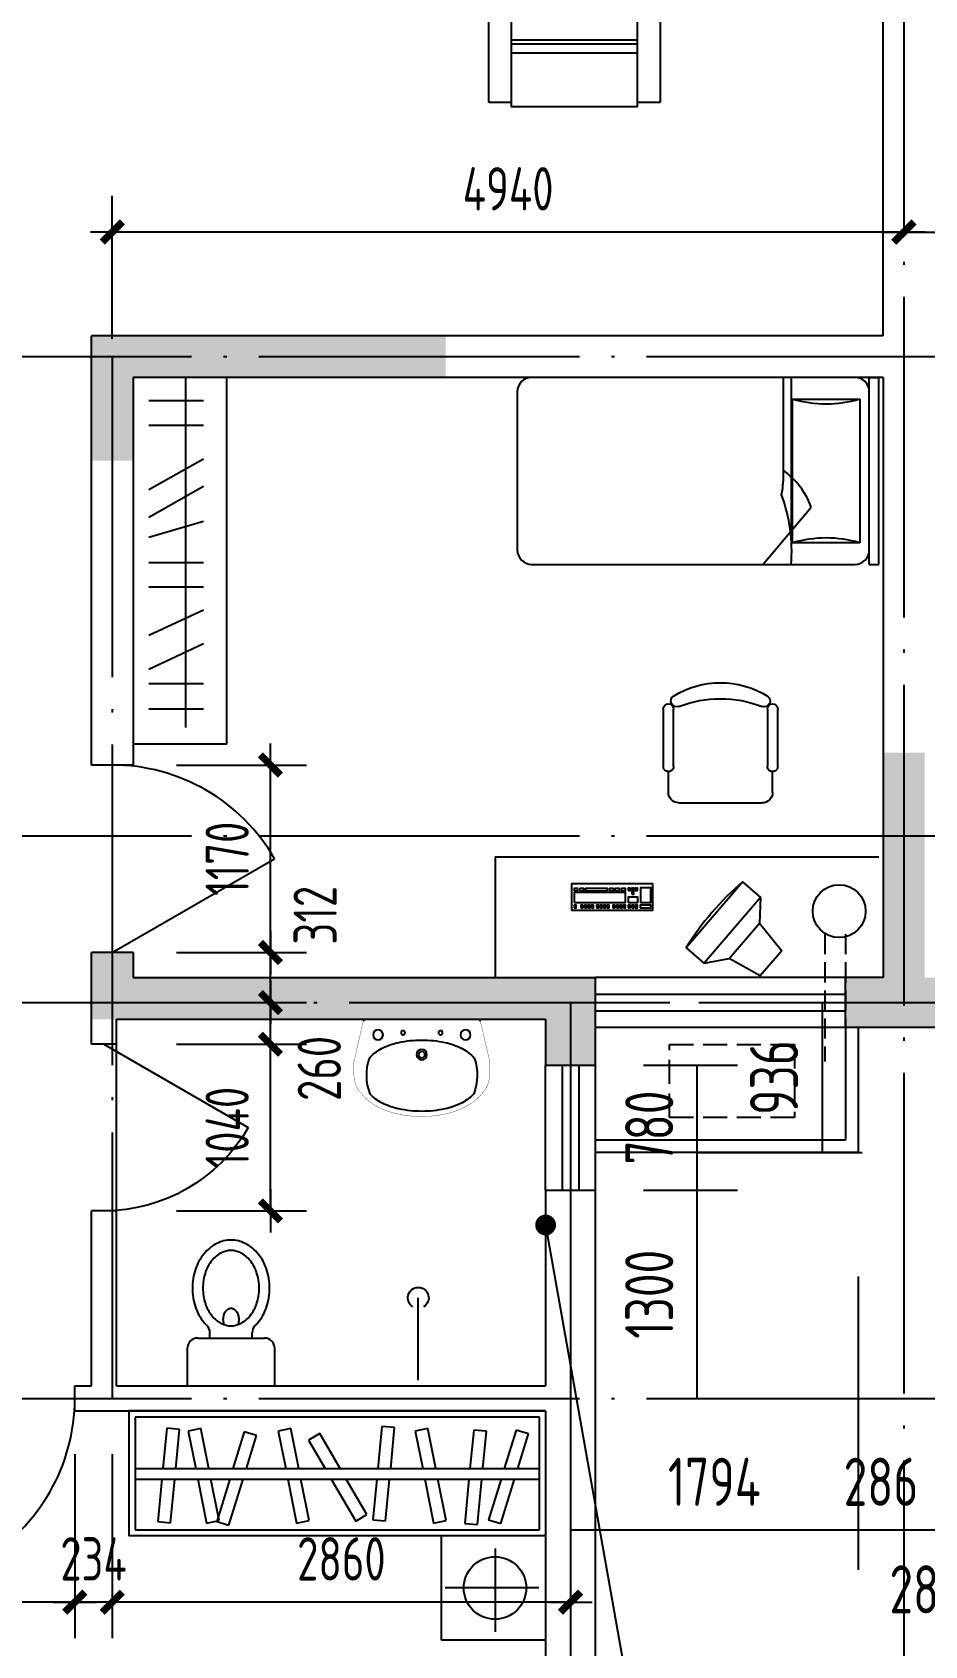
# Model space of a CAD drawing. Extents: x -726032 to 135930, y -151624 to 587044.
# Drawn here: x -463956 to -458387, y 412341 to 422407 of the extents above; entities that cross this region are included whole.
import ezdxf
from ezdxf.enums import TextEntityAlignment as Align

# ---------------------------------------------------------------- set-up
doc = ezdxf.new("R2010")
doc.units = 0
doc.header["$LTSCALE"] = 1000
doc.header["$MEASUREMENT"] = 0
doc.linetypes.add('DASH', pattern=[0.35, 0.25, -0.1])
doc.linetypes.add('DOTE', pattern=[2.42, 2, -0.2, 0.02, -0.2])
doc.layers.get('0').update_dxf_attribs({"linetype": 'CONTINUOUS'})
doc.layers.get('DEFPOINTS').update_dxf_attribs({"color": 1, "linetype": 'CONTINUOUS'})
for name, color, linetype in [('COLUMN', 170, 'CONTINUOUS'), ('DOTE', 8, 'DOTE'), ('GROUND', 45, 'CONTINUOUS'), ('LVTRY', 6, 'CONTINUOUS'), ('PUB_DIM', 245, 'CONTINUOUS'), ('ROOF', 4, 'CONTINUOUS'), ('WALL', 255, 'CONTINUOUS'), ('WINDOW', 155, 'CONTINUOUS'), ('WINDOW_TEXT', 7, 'CONTINUOUS'), ('家具', 252, 'CONTINUOUS'), ('引线', 213, 'CONTINUOUS'), ('空调', 245, 'CONTINUOUS')]:
    doc.layers.add(name, color=color, linetype=linetype)
doc.styles.add('DIM_FONT', font='isocp.shx', dxfattribs={"width": 0.8})
doc.styles.add('SIMPLEX', font='SIMPLEX.SHX')
doc.dimstyles.new('DIMA', dxfattribs={"dimtxt": 300, "dimasz": 1, "dimexe": 250, "dimexo": 300, "dimgap": 150, "dimtad": 1, "dimdec": 0, "dimzin": 0, "dimdsep": 46, "dimtxsty": 'DIM_FONT', "dimcen": 0.09, "dimse1": 1, "dimclrt": 142, "dimadec": 0, "dimazin": 0, "dimtfac": 1, "dimtdec": 0, "dimtix": 1, "dimtmove": 2, "dimatfit": 3, "dimfxl": 1, "dimtolj": 1, "dimtzin": 0, "dimarcsym": 0})
doc.dimstyles.new('DIMB', dxfattribs={"dimtxt": 300, "dimasz": 1, "dimexe": 250, "dimexo": 300, "dimgap": 150, "dimtad": 1, "dimdec": 0, "dimzin": 0, "dimdsep": 46, "dimtxsty": 'DIM_FONT', "dimcen": 0.09, "dimse2": 1, "dimclrt": 142, "dimadec": 0, "dimazin": 0, "dimtfac": 1, "dimtdec": 0, "dimtix": 1, "dimtmove": 2, "dimatfit": 3, "dimfxl": 1, "dimtolj": 1, "dimtzin": 0, "dimarcsym": 0})
doc.dimstyles.new('DIMN', dxfattribs={"dimtxt": 300, "dimasz": 1, "dimexe": 250, "dimexo": 300, "dimgap": 150, "dimtad": 1, "dimdec": 0, "dimzin": 0, "dimdsep": 46, "dimtxsty": 'DIM_FONT', "dimcen": 0.09, "dimclrt": 142, "dimadec": 0, "dimazin": 0, "dimtfac": 1, "dimtdec": 0, "dimtix": 1, "dimtmove": 2, "dimatfit": 3, "dimfxl": 1, "dimtolj": 1, "dimtzin": 0, "dimarcsym": 0})

# ---------------------------------------------------------------- blocks, each defined once
blk = doc.blocks.new('*D2096')
at = {"layer": 'DEFPOINTS', "color": 0, "transparency": 16777216}
for p in [(-458517, 414945), (-458231, 414945), (-458231, 413064)]:
    blk.add_point(p, dxfattribs=at)
at = {"layer": 'PUB_DIM', "color": 0, "lineweight": -2, "transparency": 16777216}
for p, q in [((-458231, 414645), (-458231, 412814)), ((-458518, 413064), (-458519, 413064)), ((-458517, 413064), (-458231, 413064)), ((-458230, 413064), (-458229, 413064))]:
    blk.add_line(p, q, dxfattribs=at)
at = {"layer": 'PUB_DIM', "color": 0, "transparency": 16777216}
for points in [[(-458518, 413064), (-458518, 413063), (-458517, 413064)], [(-458230, 413064), (-458230, 413063), (-458231, 413064)]]:
    blk.add_solid(points, dxfattribs=at)
at = {"layer": 'PUB_DIM', "color": 142, "transparency": 16777216, "insert": (-458374, 412693), "char_height": 300, "attachment_point": 5, "style": 'DIM_FONT'}
blk.add_mtext('\\A1;286', dxfattribs=at)
blk = doc.blocks.new('_DIMX')
blk.add_line((-150, 0), (150, 0))
at = {"const_width": 50}
blk.add_lwpolyline([(-70, -70), (70, 70)], dxfattribs=at)
blk = doc.blocks.new('*D2097')
at = {"layer": 'DEFPOINTS', "color": 0, "transparency": 16777216}
for p in [(-453577, 421161), (-458517, 420224), (-453577, 420224)]:
    blk.add_point(p, dxfattribs=at)
at = {"layer": 'PUB_DIM', "color": 0, "lineweight": -2, "transparency": 16777216}
for p, q in [((-453577, 420494), (-453577, 421386)), ((-458516, 421161), (-453578, 421161))]:
    blk.add_line(p, q, dxfattribs=at)
at = {"layer": 'PUB_DIM', "color": 0, "lineweight": -2, "transparency": 16777216, "xscale": 0.9, "yscale": 0.9, "zscale": 0.9, "rotation": 180}
blk.add_blockref('_DIMX', (-458517, 421161), dxfattribs=at)
at = {"layer": 'PUB_DIM', "color": 0, "lineweight": -2, "transparency": 16777216, "xscale": 0.9, "yscale": 0.9, "zscale": 0.9}
blk.add_blockref('_DIMX', (-453577, 421161), dxfattribs=at)
at = {"layer": 'PUB_DIM', "color": 142, "transparency": 16777216, "insert": (-456047, 421431), "char_height": 270, "attachment_point": 5, "style": 'DIM_FONT'}
blk.add_mtext('\\A1;4940', dxfattribs=at)
blk = doc.blocks.new('*D3669')
at = {"layer": 'DEFPOINTS', "color": 0, "transparency": 16777216}
for p in [(-458803, 414945), (-458517, 414945), (-458517, 413064)]:
    blk.add_point(p, dxfattribs=at)
at = {"layer": 'PUB_DIM', "color": 0, "lineweight": -2, "transparency": 16777216}
for p, q in [((-458803, 414645), (-458803, 412814)), ((-458804, 413064), (-458805, 413064)), ((-458803, 413064), (-458517, 413064)), ((-458516, 413064), (-458515, 413064))]:
    blk.add_line(p, q, dxfattribs=at)
at = {"layer": 'PUB_DIM', "color": 0, "transparency": 16777216}
for points in [[(-458804, 413064), (-458804, 413063), (-458803, 413064)], [(-458516, 413064), (-458516, 413063), (-458517, 413064)]]:
    blk.add_solid(points, dxfattribs=at)
at = {"layer": 'PUB_DIM', "color": 142, "transparency": 16777216, "insert": (-458660, 413364), "char_height": 300, "attachment_point": 5, "style": 'DIM_FONT'}
blk.add_mtext('\\A1;286', dxfattribs=at)
blk = doc.blocks.new('_DBLK')
blk.add_line((-0.5, 0), (0, -0.866))
blk.add_arc((-0.5, 0), 1, 300, 0)
at = {"layer": 'WINDOW_TEXT', "style": 'SIMPLEX', "flags": 9}
blk.add_attdef('A', text='', height=1, dxfattribs=at).set_placement((0, 1.5), align=Align.MIDDLE)
blk = doc.blocks.new('*D875')
at = {"layer": 'DEFPOINTS', "color": 0, "transparency": 16777216}
for p in [(-463327, 416094), (-462470, 416094), (-463327, 415054)]:
    blk.add_point(p, dxfattribs=at)
at = {"layer": 'PUB_DIM', "color": 0, "lineweight": -2, "transparency": 16777216}
for p, q in [((-463057, 416094), (-462245, 416094)), ((-462470, 415055), (-462470, 416093)), ((-463057, 415054), (-462245, 415054))]:
    blk.add_line(p, q, dxfattribs=at)
at = {"layer": 'PUB_DIM', "color": 0, "lineweight": -2, "transparency": 16777216, "xscale": 0.9, "yscale": 0.9, "zscale": 0.9}
for p, rotation in [((-462470, 416094), 90), ((-462470, 415054), 270)]:
    blk.add_blockref('_DIMX', p, dxfattribs=dict(at, rotation=rotation))
at = {"layer": 'PUB_DIM', "color": 142, "transparency": 16777216, "insert": (-462740, 415574), "char_height": 270, "attachment_point": 5, "rotation": 90, "style": 'DIM_FONT'}
blk.add_mtext('\\A1;1040', dxfattribs=at)
blk = doc.blocks.new('*D2098')
at = {"layer": 'DEFPOINTS', "color": 0, "transparency": 16777216}
for p in [(-463327, 417836), (-462470, 417836), (-463327, 416666)]:
    blk.add_point(p, dxfattribs=at)
at = {"layer": 'PUB_DIM', "color": 0, "lineweight": -2, "transparency": 16777216}
for p, q in [((-463057, 417836), (-462245, 417836)), ((-462470, 416667), (-462470, 417835))]:
    blk.add_line(p, q, dxfattribs=at)
at = {"layer": 'PUB_DIM', "color": 0, "lineweight": -2, "transparency": 16777216, "xscale": 0.9, "yscale": 0.9, "zscale": 0.9}
for p, rotation in [((-462470, 417836), 90), ((-462470, 416666), 270)]:
    blk.add_blockref('_DIMX', p, dxfattribs=dict(at, rotation=rotation))
at = {"layer": 'PUB_DIM', "color": 142, "transparency": 16777216, "insert": (-462740, 417251), "char_height": 270, "attachment_point": 5, "rotation": 90, "style": 'DIM_FONT'}
blk.add_mtext('\\A1;1170', dxfattribs=at)
blk = doc.blocks.new('*D2099')
at = {"layer": 'DEFPOINTS', "color": 0, "transparency": 16777216}
for p in [(-463327, 416666), (-462470, 416666), (-463327, 416354)]:
    blk.add_point(p, dxfattribs=at)
at = {"layer": 'PUB_DIM', "color": 0, "lineweight": -2, "transparency": 16777216}
for p, q in [((-463057, 416666), (-462245, 416666)), ((-462470, 416355), (-462470, 416665))]:
    blk.add_line(p, q, dxfattribs=at)
at = {"layer": 'PUB_DIM', "color": 0, "lineweight": -2, "transparency": 16777216, "xscale": 0.9, "yscale": 0.9, "zscale": 0.9}
for p, rotation in [((-462470, 416666), 90), ((-462470, 416354), 270)]:
    blk.add_blockref('_DIMX', p, dxfattribs=dict(at, rotation=rotation))
at = {"layer": 'PUB_DIM', "color": 142, "transparency": 16777216, "insert": (-462191, 416899), "char_height": 270, "attachment_point": 5, "rotation": 90, "style": 'DIM_FONT'}
blk.add_mtext('\\A1;312', dxfattribs=at)
blk = doc.blocks.new('*D2100')
at = {"layer": 'DEFPOINTS', "color": 0, "transparency": 16777216}
for p in [(-463327, 416354), (-462470, 416354), (-463327, 416094)]:
    blk.add_point(p, dxfattribs=at)
at = {"layer": 'PUB_DIM', "color": 0, "lineweight": -2, "transparency": 16777216}
for p, q in [((-463057, 416354), (-462245, 416354)), ((-462470, 416355), (-462470, 416356)), ((-462470, 416094), (-462470, 416354)), ((-462470, 416093), (-462470, 416092))]:
    blk.add_line(p, q, dxfattribs=at)
at = {"layer": 'PUB_DIM', "color": 0, "lineweight": -2, "transparency": 16777216, "xscale": 0.9, "yscale": 0.9, "zscale": 0.9}
for p, rotation in [((-462470, 416354), 270), ((-462470, 416094), 90)]:
    blk.add_blockref('_DIMX', p, dxfattribs=dict(at, rotation=rotation))
at = {"layer": 'PUB_DIM', "color": 142, "transparency": 16777216, "insert": (-462165, 415943), "char_height": 270, "attachment_point": 5, "rotation": 90, "style": 'DIM_FONT'}
blk.add_mtext('\\A1;260', dxfattribs=at)
blk = doc.blocks.new('M_E11')
for p, q in [((-280, -10), (-280, 0)), ((280, 0), (280, -10)), ((-250.5, -188.9), (-250.5, -185.7)), ((-247.8, -182.8), (-250.2, -184.9))]:
    blk.add_line(p, q)
at = {"const_width": 1.5}
for points in [[(-280, 0), (280, 0)], [(-325.7, -199.5), (-280, -5)], [(325.7, -203.7), (280, -5)]]:
    blk.add_lwpolyline(points, dxfattribs=at)
for points in [[(253, -188.3, 0.098208), (193.2, -140.8, 0.066287), (110.4, -111.4, 0.052428), (0, -99.8, 0.052428), (-110.4, -111.4, 0.066287), (-193.2, -140.8, 0.093876), (-250.8, -185.7, 0.171377)], [(-249.5, -357.7, 0.091341), (-193.2, -401.2, 0.066287), (-110.4, -430.6, 0.052428), (0, -442.2, 0.052428), (110.4, -430.6, 0.066287), (193.2, -401.2, 0.091756), (249.7, -357.5, 0.171377)]]:
    blk.add_lwpolyline(points, format="xyb")
for points in [[(-325.7, -199.5, 0.008223), (-325.7, -203.7, 0.149285)], [(-325.7, -265.7, 0.149285), (-304.4, -336.6, 0.107079), (-230.9, -407.7, 0.075625), (-131, -450.5, 0.062436), (-0.8, -467.3, 0.062436), (129.6, -451.5, 0.075625), (229.8, -409.6, 0.107079), (303.8, -339.1, 0.149285), (325.7, -268.3, 0.005205), (325.7, -265.7, 0.086596)]]:
    blk.add_lwpolyline(points, format="xyb", dxfattribs=at)
at = {"const_width": 1.5, "flags": 128}
for points in [[(-325.7, -203.7), (-325.7, -268.3)], [(325.7, -203.7), (325.7, -268.3)]]:
    blk.add_lwpolyline(points, dxfattribs=at)
at = {"flags": 128}
for points in [[(-253, -188.3, 0.172546), (-249.7, -357.5, 0.726395)], [(253, -188.3, -0.172546), (249.7, -357.5, -0.726395)]]:
    blk.add_lwpolyline(points, format="xyb", dxfattribs=at)
for centre, radius in [((-210, -75), 24), ((-210, -75), 24), ((-210, -75), 24), ((-90, -65), 10), ((90, -65), 10), ((210, -75), 24), ((0, -170), 25), ((0, -170), 15)]:
    blk.add_circle(centre, radius)
blk.add_arc((-249.5, -185.7), 1, 131.32236, 180)
at = {"width": 0.8, "flags": 9}
for tag in ['XSIZE', 'YSIZE']:
    blk.add_attdef(tag, (0, 0), '', height=0.5, dxfattribs=at)
blk = doc.blocks.new('_LV10')
blk.add_line((0, -37), (0, -432))
blk.add_arc((0, -432), 50, 121.03319, 58.96681)
blk = doc.blocks.new('_LV5')
for p, q in [((210.1, 0), (-210.1, 0)), ((-210.1, 0), (-210.1, -180)), ((210.1, -180), (210.1, 0)), ((160.1, -230), (-160.1, -230)), ((-101.4, -230), (-101.4, -254.3)), ((101.4, -230), (101.4, -254.1))]:
    blk.add_line(p, q)
blk.add_lwpolyline([(-135.1, -469.4, 0.080312), (-123, -544.2, 0.089014), (-91.8, -601.5, 0.104918), (-45.6, -639.3, 0.119812), (0.1, -650.4, 0.119812), (45.8, -639.3, 0.104918), (92, -601.5, 0.089014), (123.2, -544.2, 0.080312), (135.3, -469.4, 0.080312), (123.2, -394.6, 0.089014), (92, -337.3, 0.104918), (45.8, -299.5, 0.119812), (0.1, -288.4, 0.119812), (-45.6, -299.5, 0.104918), (-91.8, -337.3, 0.089014), (-123, -394.6, 0.080312)], format="xyb", close=True)
for points in [[(-38.7, -318.5, 0.073567), (-35.6, -339.5, 0.084454), (-27.4, -356, 0.10642), (-14.1, -367.8, 0.129709), (0, -371.5, 0.129709), (14.1, -367.8, 0.10642), (27.4, -356, 0.084454), (35.6, -339.5, 0.073567), (38.7, -318.5, 0.073567), (35.6, -297.5, 0.014016), (34.7, -294.6, 0.10642)], [(-34.7, -294.7, 0.013578), (-35.6, -297.5, 0.073567), (-38.7, -318.5, 0.073567)]]:
    blk.add_lwpolyline(points, format="xyb")
for centre, radius, start, end in [((-160.1, -180), 50, 180, 270), ((160.1, -180), 50, 270, 0), ((52.2, -452.8), 234.6, 141.28635, 161.63333), ((20.4, -427.3), 193.8, 134.81437, 141.28635), ((-151.4, -254.3), 50, 314.81437, 0), ((151.4, -254.1), 50, 180, 225.25549), ((-20.2, -427.3), 193.8, 38.71365, 45.25549), ((-52, -452.8), 234.6, 18.36667, 38.71365), ((102.3, -469.4), 287.4, 161.63333, 180), ((-102.1, -469.4), 287.4, 0, 18.36667), ((102.3, -469.4), 287.4, 180, 198.36667), ((-102.1, -469.4), 287.4, 341.63333, 0), ((52.2, -486), 234.6, 198.36667, 218.71365), ((-52, -486), 234.6, 321.28635, 341.63333), ((20.4, -511.6), 193.8, 218.71365, 242.67141), ((0.1, -550.8), 149.6, 242.67141, 270), ((0.1, -550.8), 149.6, 270, 297.32859), ((-20.2, -511.6), 193.8, 297.32859, 321.28635)]:
    blk.add_arc(centre, radius, start, end)
blk = doc.blocks.new('_WBLK')
for p, q in [((-0.5, 0.5), (0.5, 0.5)), ((0.5, 0.1667), (-0.5, 0.1667)), ((0.5, -0.1667), (-0.5, -0.1667)), ((-0.5, -0.5), (0.5, -0.5))]:
    blk.add_line(p, q)
at = {"layer": 'WINDOW_TEXT', "style": 'SIMPLEX', "flags": 9}
blk.add_attdef('A', text='', height=1, dxfattribs=at).set_placement((0, 1.5), align=Align.MIDDLE)
blk = doc.blocks.new('*D2108')
at = {"layer": 'DEFPOINTS', "color": 0, "transparency": 16777216}
for p in [(-463457, 413806), (-460597, 413806), (-463457, 412613)]:
    blk.add_point(p, dxfattribs=at)
at = {"layer": 'PUB_DIM', "color": 0, "lineweight": -2, "transparency": 16777216}
for p, q in [((-463457, 413536), (-463457, 412388)), ((-460598, 412613), (-463456, 412613))]:
    blk.add_line(p, q, dxfattribs=at)
at = {"layer": 'PUB_DIM', "color": 0, "lineweight": -2, "transparency": 16777216, "xscale": 0.9, "yscale": 0.9, "zscale": 0.9, "rotation": 180}
blk.add_blockref('_DIMX', (-463457, 412613), dxfattribs=at)
at = {"layer": 'PUB_DIM', "color": 0, "lineweight": -2, "transparency": 16777216, "xscale": 0.9, "yscale": 0.9, "zscale": 0.9}
blk.add_blockref('_DIMX', (-460597, 412613), dxfattribs=at)
at = {"layer": 'PUB_DIM', "color": 142, "transparency": 16777216, "insert": (-462027, 412883), "char_height": 270, "attachment_point": 5, "style": 'DIM_FONT'}
blk.add_mtext('\\A1;2860', dxfattribs=at)
blk = doc.blocks.new('*D2109')
at = {"layer": 'DEFPOINTS', "color": 0, "transparency": 16777216}
for p in [(-464861, 413806), (-463691, 413806), (-464861, 412613)]:
    blk.add_point(p, dxfattribs=at)
at = {"layer": 'PUB_DIM', "color": 0, "lineweight": -2, "transparency": 16777216}
for p, q in [((-464861, 413536), (-464861, 412388)), ((-463692, 412613), (-464860, 412613))]:
    blk.add_line(p, q, dxfattribs=at)
at = {"layer": 'PUB_DIM', "color": 0, "lineweight": -2, "transparency": 16777216, "xscale": 0.9, "yscale": 0.9, "zscale": 0.9, "rotation": 180}
blk.add_blockref('_DIMX', (-464861, 412613), dxfattribs=at)
at = {"layer": 'PUB_DIM', "color": 0, "lineweight": -2, "transparency": 16777216, "xscale": 0.9, "yscale": 0.9, "zscale": 0.9}
blk.add_blockref('_DIMX', (-463691, 412613), dxfattribs=at)
at = {"layer": 'PUB_DIM', "color": 142, "transparency": 16777216, "insert": (-464276, 412883), "char_height": 270, "attachment_point": 5, "style": 'DIM_FONT'}
blk.add_mtext('\\A1;1170', dxfattribs=at)
blk = doc.blocks.new('*D2110')
at = {"layer": 'DEFPOINTS', "color": 0, "transparency": 16777216}
for p in [(-463691, 413806), (-463457, 413806), (-463691, 412613)]:
    blk.add_point(p, dxfattribs=at)
at = {"layer": 'PUB_DIM', "color": 0, "lineweight": -2, "transparency": 16777216}
for p, q in [((-463691, 413536), (-463691, 412388)), ((-463692, 412613), (-463693, 412613)), ((-463457, 412613), (-463691, 412613)), ((-463456, 412613), (-463455, 412613))]:
    blk.add_line(p, q, dxfattribs=at)
at = {"layer": 'PUB_DIM', "color": 0, "lineweight": -2, "transparency": 16777216, "xscale": 0.9, "yscale": 0.9, "zscale": 0.9}
blk.add_blockref('_DIMX', (-463691, 412613), dxfattribs=at)
at = {"layer": 'PUB_DIM', "color": 0, "lineweight": -2, "transparency": 16777216, "xscale": 0.9, "yscale": 0.9, "zscale": 0.9, "rotation": 180}
blk.add_blockref('_DIMX', (-463457, 412613), dxfattribs=at)
at = {"layer": 'PUB_DIM', "color": 142, "transparency": 16777216, "insert": (-463574, 412883), "char_height": 270, "attachment_point": 5, "style": 'DIM_FONT'}
blk.add_mtext('\\A1;234', dxfattribs=at)
blk = doc.blocks.new('A$C3D9F154E')
at = {"layer": '家具', "linetype": 'ByBlock'}
for p, q in [((1000, 3110), (1108.1, 3110)), ((1000, 2634.5), (1000, 3110)), ((1108.1, 3131.6), (1108.1, 2418.4)), ((1108.1, 3131.6), (1715, 3131.6)), ((1715, 2418.4), (1715, 3131.6)), ((1715, 3110), (1823.1, 3110)), ((1823.1, 3110), (1823.1, 2634.5)), ((1715, 2872.2), (1108.1, 2872.2)), ((1715, 2829), (1108.1, 2829)), ((1715, 2809.7), (1108.1, 2809.7)), ((1043.3, 2612.9), (1000, 2634.5)), ((1086.5, 2612.9), (1108.1, 2634.5)), ((1736.6, 2612.9), (1715, 2634.5)), ((1823.1, 2634.5), (1779.8, 2612.9)), ((1043.3, 2612.9), (1086.5, 2612.9)), ((1043.3, 2612.9), (1043.3, 2548)), ((1779.8, 2612.9), (1736.6, 2612.9)), ((1779.8, 2612.9), (1779.8, 2548)), ((1108.1, 2548), (1043.3, 2548)), ((1779.8, 2548), (1715, 2548)), ((1715, 2418.4), (1108.1, 2418.4)), ((1108.1, 0), (1108.1, 713.2)), ((1715, 713.2), (1108.1, 713.2)), ((1715, 713.2), (1715, 0)), ((1043.3, 518.7), (1043.3, 583.5)), ((1108.1, 583.5), (1043.3, 583.5)), ((1779.8, 583.5), (1715, 583.5)), ((1779.8, 518.7), (1779.8, 583.5)), ((1043.3, 518.7), (1000, 497.1)), ((1000, 497.1), (1000, 21.6)), ((1043.3, 518.7), (1086.5, 518.7)), ((1086.5, 518.7), (1108.1, 497.1)), ((1736.6, 518.7), (1715, 497.1)), ((1779.8, 518.7), (1736.6, 518.7)), ((1823.1, 497.1), (1779.8, 518.7)), ((1823.1, 21.6), (1823.1, 497.1)), ((1715, 321.9), (1108.1, 321.9)), ((1715, 302.6), (1108.1, 302.6)), ((1715, 259.4), (1108.1, 259.4)), ((1000, 21.6), (1108.1, 21.6)), ((1108.1, 0), (1715, 0)), ((1715, 21.6), (1823.1, 21.6))]:
    blk.add_line(p, q, dxfattribs=at)
at = {"layer": '家具'}
for p, q in [((545.9, 2267.8), (545.9, 2224.6)), ((610.7, 2203), (43.2, 2203)), ((64.8, 693.4), (64.8, 2203)), ((216.1, 2203), (216.1, 693.4)), ((259.4, 2203), (259.4, 693.4)), ((364.5, 2203), (364.5, 693.4)), ((545.9, 2224.6), (559, 2203)), ((1183.6, 2109.5), (1611.1, 2109.5)), ((1140.8, 2066.8), (1140.8, 1043.5)), ((1653.8, 2066.8), (1653.8, 1043.5)), ((1192.1, 1968.4), (1192.1, 1141.8)), ((1226.3, 2002.6), (1568.3, 2002.6)), ((1231.6, 2002.6), (1602.5, 1591.7)), ((1410.7, 2002.6), (1602.5, 1770.8)), ((1602.5, 1968.4), (1602.5, 1141.8)), ((1192.1, 1741.3), (1602.5, 1330.9)), ((575.2, 1665.9), (64.8, 1665.9)), ((1192.1, 1609.6), (1602.5, 1199.2)), ((1192.1, 1307.4), (1391.9, 1107.6)), ((575.2, 1190.4), (64.8, 1190.4)), ((1226.3, 1107.6), (1568.3, 1107.6)), ((1183.6, 1000.8), (1611.1, 1000.8)), ((617.6, 693.4), (43.2, 693.4)), ((552.8, 671.7), (559, 693.4)), ((552.8, 628.5), (552.8, 671.7))]:
    blk.add_line(p, q, dxfattribs=at)
blk.add_lwpolyline([(21.6, 585.3), (21.6, 693.4), (0, 693.4), (0, 2203), (21.6, 2203), (21.6, 2311.1), (559, 2311.1), (545.9, 2267.8), (610.7, 2267.8), (610.7, 2203), (575.2, 2203), (575.2, 693.4), (617.6, 693.4), (617.6, 628.5), (552.8, 628.5), (559, 585.3)], close=True, dxfattribs=at)
for centre, radius, start, end in [((1183.6, 2066.8), 42.8, 89.99998, 179.99998), ((1611.1, 2066.8), 42.8, 359.99998, 89.99998), ((1226.3, 1968.4), 34.2, 89.99998, 179.99998), ((1568.3, 1968.4), 34.2, 359.99998, 89.99998), ((1226.3, 1141.8), 34.2, 179.99998, 269.99998), ((1568.3, 1141.8), 34.2, 269.99998, 359.99998), ((1183.6, 1043.5), 42.8, 179.99998, 269.99998), ((1611.1, 1043.5), 42.8, 269.99998, 359.99998)]:
    blk.add_arc(centre, radius, start, end, dxfattribs=at)
blk = doc.blocks.new('*D2111')
at = {"layer": 'DEFPOINTS', "color": 0, "transparency": 16777216}
for p in [(-463457, 421161), (-463457, 420224), (-458517, 420224)]:
    blk.add_point(p, dxfattribs=at)
at = {"layer": 'PUB_DIM', "color": 0, "lineweight": -2, "transparency": 16777216}
for p, q in [((-463457, 420494), (-463457, 421386)), ((-458518, 421161), (-463456, 421161))]:
    blk.add_line(p, q, dxfattribs=at)
at = {"layer": 'PUB_DIM', "color": 0, "lineweight": -2, "transparency": 16777216, "xscale": 0.9, "yscale": 0.9, "zscale": 0.9, "rotation": 180}
blk.add_blockref('_DIMX', (-463457, 421161), dxfattribs=at)
at = {"layer": 'PUB_DIM', "color": 0, "lineweight": -2, "transparency": 16777216, "xscale": 0.9, "yscale": 0.9, "zscale": 0.9}
blk.add_blockref('_DIMX', (-458517, 421161), dxfattribs=at)
at = {"layer": 'PUB_DIM', "color": 142, "transparency": 16777216, "insert": (-460987, 421431), "char_height": 270, "attachment_point": 5, "style": 'DIM_FONT'}
blk.add_mtext('\\A1;4940', dxfattribs=at)
blk = doc.blocks.new('*D879')
at = {"layer": 'DEFPOINTS', "color": 0, "transparency": 16777216}
for p in [(-460441, 415964), (-459806, 415964), (-460441, 415184)]:
    blk.add_point(p, dxfattribs=at)
at = {"layer": 'PUB_DIM', "color": 0, "lineweight": -2, "transparency": 16777216}
for p, q in [((-460141, 415964), (-459556, 415964)), ((-459806, 415185), (-459806, 415963)), ((-460141, 415184), (-459556, 415184))]:
    blk.add_line(p, q, dxfattribs=at)
at = {"layer": 'PUB_DIM', "color": 0, "transparency": 16777216}
for points in [[(-459806, 415963), (-459806, 415963), (-459806, 415964)], [(-459806, 415185), (-459806, 415185), (-459806, 415184)]]:
    blk.add_solid(points, dxfattribs=at)
at = {"layer": 'PUB_DIM', "color": 142, "transparency": 16777216, "insert": (-460106, 415574), "char_height": 300, "attachment_point": 5, "rotation": 90, "style": 'DIM_FONT'}
blk.add_mtext('\\A1;780', dxfattribs=at)
blk = doc.blocks.new('*D880')
at = {"layer": 'DEFPOINTS', "color": 0, "transparency": 16777216}
for p in [(-460097, 416354), (-460097, 415418), (-459027, 415418)]:
    blk.add_point(p, dxfattribs=at)
at = {"layer": 'PUB_DIM', "color": 0, "lineweight": -2, "transparency": 16777216}
for p, q in [((-459797, 416354), (-458777, 416354)), ((-459027, 416353), (-459027, 415419)), ((-459797, 415418), (-458777, 415418))]:
    blk.add_line(p, q, dxfattribs=at)
at = {"layer": 'PUB_DIM', "color": 0, "transparency": 16777216}
for points in [[(-459027, 416353), (-459026, 416353), (-459027, 416354)], [(-459027, 415419), (-459026, 415419), (-459027, 415418)]]:
    blk.add_solid(points, dxfattribs=at)
at = {"layer": 'PUB_DIM', "color": 142, "transparency": 16777216, "insert": (-459327, 415886), "char_height": 300, "attachment_point": 5, "rotation": 90, "style": 'DIM_FONT'}
blk.add_mtext('\\A1;936', dxfattribs=at)
blk = doc.blocks.new('*D2112')
at = {"layer": 'DEFPOINTS', "color": 0, "transparency": 16777216}
for p in [(-460441, 415184), (-459806, 415184), (-460441, 413884)]:
    blk.add_point(p, dxfattribs=at)
at = {"layer": 'PUB_DIM', "color": 0, "lineweight": -2, "transparency": 16777216}
for p, q in [((-460141, 415184), (-459556, 415184)), ((-459806, 413885), (-459806, 415183))]:
    blk.add_line(p, q, dxfattribs=at)
at = {"layer": 'PUB_DIM', "color": 0, "transparency": 16777216}
for points in [[(-459806, 415183), (-459806, 415183), (-459806, 415184)], [(-459806, 413885), (-459806, 413885), (-459806, 413884)]]:
    blk.add_solid(points, dxfattribs=at)
at = {"layer": 'PUB_DIM', "color": 142, "transparency": 16777216, "insert": (-460106, 414534), "char_height": 300, "attachment_point": 5, "rotation": 90, "style": 'DIM_FONT'}
blk.add_mtext('\\A1;1300', dxfattribs=at)
blk = doc.blocks.new('*D881')
at = {"layer": 'DEFPOINTS', "color": 0, "transparency": 16777216}
for p in [(-460597, 414945), (-458803, 414945), (-458803, 413064)]:
    blk.add_point(p, dxfattribs=at)
at = {"layer": 'PUB_DIM', "color": 0, "lineweight": -2, "transparency": 16777216}
for p, q in [((-460597, 414645), (-460597, 412814)), ((-458803, 414645), (-458803, 412814)), ((-460596, 413064), (-458804, 413064))]:
    blk.add_line(p, q, dxfattribs=at)
at = {"layer": 'PUB_DIM', "color": 0, "transparency": 16777216}
for points in [[(-460596, 413064), (-460596, 413063), (-460597, 413064)], [(-458804, 413064), (-458804, 413063), (-458803, 413064)]]:
    blk.add_solid(points, dxfattribs=at)
at = {"layer": 'PUB_DIM', "color": 142, "transparency": 16777216, "insert": (-459700, 413364), "char_height": 300, "attachment_point": 5, "style": 'DIM_FONT'}
blk.add_mtext('\\A1;1794', dxfattribs=at)
blk = doc.blocks.new('M_C32CXI')
for p, q in [((-188.1, 275), (86.9, 275)), ((211.9, 250), (111.9, 250)), ((86.9, 225), (-188.1, 225)), ((261.9, 200), (261.9, -200)), ((-188.1, -225), (86.9, -225)), ((86.9, -275), (-188.1, -275)), ((211.9, -250), (111.9, -250))]:
    blk.add_line(p, q)
for centre, radius, start, end in [((-226.8, 210.2), 28.1, 338.76069, 148.10921), ((-188.1, 250), 25, 90, 270), ((86.9, 250), 25, 270, 90), ((211.9, 200), 50, 0, 90), ((111, 0), 425.9, 148.10921, 211.89079), ((314, 0), 552.1, 158.76069, 201.23931), ((-226.8, -210.2), 28.1, 211.89079, 21.23931), ((-188.1, -250), 25, 90, 270), ((86.9, -250), 25, 270, 90), ((211.9, -200), 50, 270, 0)]:
    blk.add_arc(centre, radius, start, end)
at = {"width": 0.8, "flags": 9}
for tag in ['XSIZE', 'YSIZE']:
    blk.add_attdef(tag, (0, 0), '', height=0.5, dxfattribs=at)

msp = doc.modelspace()

# ---------------------------------------------------------------- linework, layer by layer
at = {"layer": 'COLUMN'}
for points in [[(-463586.9, 420514), (-463326.9, 420254), (-461376.9, 420514), (-461376.9, 420254)], [(-463586.9, 420514), (-463586.9, 419734), (-463326.9, 420254), (-463326.9, 419734)], [(-458646.9, 417914), (-458646.9, 416510), (-458386.9, 417914), (-458386.9, 416510)], [(-463326.9, 416666), (-463586.9, 416666), (-463326.9, 416510), (-463586.9, 416250)], [(-463586.9, 416250), (-463326.9, 416510), (-460752.9, 416250), (-460440.9, 416510)], [(-460752.9, 416250), (-460752.9, 415964), (-460440.9, 416510), (-460440.9, 415964)], [(-458880.9, 416510), (-458880.9, 416198), (-458152.9, 416510), (-458152.9, 416198)]]:
    msp.add_solid(points, dxfattribs=at)
at = {"layer": 'DOTE'}
for p, q in [((-458516.9, 432855.9), (-458516.9, 405011.9)), ((-481902.2, 420384), (-412270.4, 420384)), ((-463456.9, 420384), (-463456.9, 413884)), ((-481902.2, 417394), (-412270.4, 417394)), ((-481338.6, 416354), (-412270.4, 416354)), ((-460596.9, 416354), (-460596.9, 405011.9)), ((-481902.2, 413884), (-412270.4, 413884))]:
    msp.add_line(p, q, dxfattribs=at)
at = {"layer": 'GROUND'}
msp.add_line((-463430.9, 415054), (-463430.9, 416094), dxfattribs=at)
at = {"layer": 'ROOF'}
for p, q in [((-458880.9, 416198), (-458880.9, 415496)), ((-458802.9, 416198), (-458802.9, 415418)), ((-458880.9, 415496), (-460440.9, 415496)), ((-458802.9, 415418), (-460440.9, 415418))]:
    msp.add_line(p, q, dxfattribs=at)
at = {"layer": 'WALL'}
for p, q in [((-458646.9, 420514), (-458646.9, 426078)), ((-463586.9, 417836), (-463586.9, 420514)), ((-458646.9, 420514), (-463586.9, 420514)), ((-463326.9, 420254), (-463326.9, 417836)), ((-458646.9, 420254), (-463326.9, 420254)), ((-458646.9, 420254), (-458646.9, 416510)), ((-463326.9, 417836), (-463586.9, 417836)), ((-463586.9, 416094), (-463586.9, 416666)), ((-463326.9, 416666), (-463586.9, 416666)), ((-463326.9, 416666), (-463326.9, 416510)), ((-463326.9, 416510), (-460440.9, 416510)), ((-460440.9, 415964), (-460440.9, 416510)), ((-458880.9, 416198), (-458880.9, 416510)), ((-458646.9, 416510), (-458880.9, 416510)), ((-463430.9, 416250), (-460752.9, 416250)), ((-463430.9, 416094), (-463430.9, 416250)), ((-460752.9, 416250), (-460752.9, 415964)), ((-458152.9, 416198), (-458880.9, 416198)), ((-463430.9, 416094), (-463586.9, 416094)), ((-460752.9, 415964), (-460440.9, 415964)), ((-460752.9, 415184), (-460752.9, 413962)), ((-460752.9, 415184), (-460440.9, 415184)), ((-460440.9, 408398), (-460440.9, 415184)), ((-463430.9, 415054), (-463586.9, 415054)), ((-463586.9, 413962), (-463586.9, 415054)), ((-463430.9, 413962), (-463430.9, 415054)), ((-463690.9, 413806), (-463690.9, 413962)), ((-463690.9, 413962), (-463586.9, 413962)), ((-463430.9, 413962), (-460752.9, 413962)), ((-463690.9, 413806), (-460752.9, 413806)), ((-460752.9, 413806), (-460752.9, 408710))]:
    msp.add_line(p, q, dxfattribs=at)
at = {"layer": '家具'}
for p, q in [((-462999.9, 420254), (-462999.9, 418070.8)), ((-462741.9, 417966), (-462741.9, 420254)), ((-460929.6, 420164.3), (-460929.6, 419177.6)), ((-458822.4, 420254), (-460839.9, 420254)), ((-459270.9, 420254), (-459270.9, 419604.7)), ((-459220.2, 420254), (-459220.2, 419297.2)), ((-458732.7, 420254), (-458672.9, 420254)), ((-458732.7, 419087.9), (-458732.7, 420254)), ((-458672.9, 419087.9), (-458672.9, 420254)), ((-463228.4, 420110), (-462887.1, 420110)), ((-459211.1, 420119.4), (-458792.5, 420119.4)), ((-459211.1, 419222.4), (-459211.1, 420119.4)), ((-458792.5, 420119.4), (-458792.5, 419222.4)), ((-463228.4, 419956.9), (-462887.1, 419956.9)), ((-463228.4, 419554.5), (-462887.1, 419746.3)), ((-463228.4, 419382.8), (-462887.1, 419574.6)), ((-459395.4, 419088.3), (-459095.2, 419444.7)), ((-463228.4, 419257.5), (-462887.1, 419356.6)), ((-458792.5, 419222.4), (-459211.1, 419222.4)), ((-463228.4, 419099.8), (-462887.1, 419099.8)), ((-460839.9, 419087.9), (-458822.4, 419087.9)), ((-458732.7, 419087.9), (-458672.9, 419087.9)), ((-463228.4, 418946.7), (-462887.1, 418946.7)), ((-463228.4, 418645.1), (-462887.1, 418804.5)), ((-463228.4, 418433.8), (-462887.1, 418593.1)), ((-463228.4, 418343.6), (-462887.1, 418343.6)), ((-463228.4, 418185.8), (-462887.1, 418185.8)), ((-462741.9, 417966), (-463326.9, 417966)), ((-461066.7, 417263.2), (-461066.7, 416510)), ((-461066.7, 417263.2), (-458672.9, 417263.2)), ((-459410.8, 417010.2), (-459418.3, 416849.9)), ((-459762.4, 416599.8), (-459606.8, 416629.8)), ((-460752.9, 413806), (-463352.9, 413806)), ((-463352.9, 413806), (-463352.9, 413026)), ((-460791.9, 413767), (-463313.9, 413767)), ((-463313.9, 413767), (-463313.9, 413065)), ((-460791.9, 413065), (-460791.9, 413767)), ((-460752.9, 413806), (-460752.9, 412376)), ((-463116.3, 413698.5), (-463140.8, 413446)), ((-463036.5, 413690.8), (-463116.3, 413698.5)), ((-463060.1, 413446), (-463036.5, 413690.8)), ((-462904.5, 413696.1), (-462983.2, 413680.4)), ((-462983.2, 413680.4), (-462936.4, 413446)), ((-462854.5, 413446), (-462904.5, 413696.1)), ((-462633.5, 413675.5), (-462704, 413446)), ((-462556.8, 413651.9), (-462633.5, 413675.5)), ((-462620.1, 413446), (-462556.8, 413651.9)), ((-462342.6, 413696.1), (-462421.4, 413680.4)), ((-462421.4, 413680.4), (-462374.5, 413446)), ((-462292.7, 413446), (-462342.6, 413696.1)), ((-462162.7, 413664.6), (-462232, 413624.2)), ((-462232, 413624.2), (-462128.2, 413446)), ((-462035.2, 413446), (-462162.7, 413664.6)), ((-461774.8, 413710), (-461800.3, 413446)), ((-461694.9, 413702.3), (-461774.8, 413710)), ((-461719.7, 413446), (-461694.9, 413702.3)), ((-461488.1, 413696.1), (-461566.8, 413680.4)), ((-461566.8, 413680.4), (-461519.9, 413446)), ((-461438.1, 413446), (-461488.1, 413696.1)), ((-461201.5, 413687), (-461224.8, 413446)), ((-461121.6, 413679.3), (-461201.5, 413687)), ((-461144.2, 413446), (-461121.6, 413679.3)), ((-460936.5, 413687), (-461010.6, 413446)), ((-460859.8, 413663.4), (-460936.5, 413687)), ((-460926.6, 413446), (-460859.8, 413663.4)), ((-463313.9, 413446), (-460791.9, 413446)), ((-463313.9, 413381), (-460791.9, 413381)), ((-463147.1, 413381), (-463172.7, 413116.1)), ((-463092.8, 413108.3), (-463066.4, 413381)), ((-462923.4, 413381), (-462868.5, 413106.6)), ((-462789.8, 413122.3), (-462841.5, 413381)), ((-462724, 413381), (-462805.5, 413116.2)), ((-462728.7, 413092.6), (-462640.1, 413381)), ((-462361.5, 413381), (-462306.7, 413106.6)), ((-462228, 413122.3), (-462279.7, 413381)), ((-462090.3, 413381), (-461937.3, 413118.6)), ((-461868, 413159), (-461997.4, 413381)), ((-461806.6, 413381), (-461831.1, 413127.5)), ((-461751.2, 413119.8), (-461726, 413381)), ((-461506.9, 413381), (-461452.1, 413106.6)), ((-461373.4, 413122.3), (-461425.1, 413381)), ((-461231.1, 413381), (-461257.8, 413104.6)), ((-461177.9, 413096.9), (-461150.4, 413381)), ((-461030.6, 413381), (-461108.5, 413127.7)), ((-461031.7, 413104.1), (-460946.6, 413381)), ((-462868.5, 413106.6), (-462789.8, 413122.3)), ((-462306.7, 413106.6), (-462228, 413122.3)), ((-461937.3, 413118.6), (-461868, 413159)), ((-461831.1, 413127.5), (-461751.2, 413119.8)), ((-461452.1, 413106.6), (-461373.4, 413122.3)), ((-461108.5, 413127.7), (-461031.7, 413104.1)), ((-460752.9, 413026), (-463352.9, 413026)), ((-463313.9, 413065), (-460791.9, 413065)), ((-463172.7, 413116.1), (-463092.8, 413108.3)), ((-462805.5, 413116.2), (-462728.7, 413092.6)), ((-461402.9, 412376), (-461402.9, 413026)), ((-461257.8, 413104.6), (-461177.9, 413096.9)), ((-461068.6, 412948.7), (-461068.6, 412428.7)), ((-460795.6, 412701.7), (-461379.2, 412701.7)), ((-460752.9, 412376), (-461402.9, 412376))]:
    msp.add_line(p, q, dxfattribs=at)
for points in [[(-460592.2, 416930.9), (-460083, 416930.9), (-460083, 417094.9), (-460592.2, 417094.9)], [(-460575.2, 417051), (-460550.8, 417051), (-460550.8, 417066.4), (-460575.2, 417066.4)], [(-460540.1, 417051), (-460513.9, 417051), (-460513.9, 417066.4), (-460540.1, 417066.4)], [(-460503.2, 417051), (-460366.3, 417051), (-460366.3, 417066.4), (-460503.2, 417066.4)], [(-460353.7, 417051), (-460329.4, 417051), (-460329.4, 417066.4), (-460353.7, 417066.4)], [(-460318.7, 417051), (-460292.5, 417051), (-460292.5, 417066.4), (-460318.7, 417066.4)], [(-460279.9, 417051), (-460253.7, 417051), (-460253.7, 417066.4), (-460279.9, 417066.4)], [(-460237.5, 417052.8), (-460224.2, 417052.8), (-460224.2, 417068.3), (-460237.5, 417068.3)], [(-460215.3, 417052.8), (-460202, 417052.8), (-460202, 417068.3), (-460215.3, 417068.3)], [(-460215.3, 417030.7), (-460202, 417030.7), (-460202, 417046.2), (-460215.3, 417046.2)], [(-460193.2, 417052.8), (-460179.9, 417052.8), (-460179.9, 417068.3), (-460193.2, 417068.3)], [(-460159.9, 416977.9), (-460096.5, 416977.9), (-460096.5, 417068.7), (-460159.9, 417068.7)], [(-459410.8, 417010.2), (-459762.4, 416599.8), (-459875.9, 416697.1), (-459524.4, 417107.4)], [(-460575.2, 416977.9), (-460253.3, 416977.9), (-460253.3, 417041), (-460575.2, 417041)], [(-460575.2, 416945.8), (-460561.9, 416945.8), (-460561.9, 416961.3), (-460575.2, 416961.3)], [(-460532.8, 416945.8), (-460519.5, 416945.8), (-460519.5, 416961.3), (-460532.8, 416961.3)], [(-460510.6, 416945.8), (-460497.3, 416945.8), (-460497.3, 416961.3), (-460510.6, 416961.3)], [(-460488.5, 416945.8), (-460475.2, 416945.8), (-460475.2, 416961.3), (-460488.5, 416961.3)], [(-460466.3, 416945.8), (-460453, 416945.8), (-460453, 416961.3), (-460466.3, 416961.3)], [(-460434.9, 416945.8), (-460421.6, 416945.8), (-460421.6, 416961.3), (-460434.9, 416961.3)], [(-460412.8, 416945.8), (-460399.5, 416945.8), (-460399.5, 416961.3), (-460412.8, 416961.3)], [(-460390.6, 416945.8), (-460377.4, 416945.8), (-460377.4, 416961.3), (-460390.6, 416961.3)], [(-460368.5, 416945.8), (-460355.2, 416945.8), (-460355.2, 416961.3), (-460368.5, 416961.3)], [(-460333.4, 416945.8), (-460320.1, 416945.8), (-460320.1, 416961.3), (-460333.4, 416961.3)], [(-460311.3, 416945.8), (-460298, 416945.8), (-460298, 416961.3), (-460311.3, 416961.3)], [(-460289.1, 416945.8), (-460275.8, 416945.8), (-460275.8, 416961.3), (-460289.1, 416961.3)], [(-460267, 416945.8), (-460253.7, 416945.8), (-460253.7, 416961.3), (-460267, 416961.3)], [(-460237.5, 416977.9), (-460177.7, 416977.9), (-460177.7, 417011.5), (-460237.5, 417011.5)], [(-460237.5, 416945.8), (-460224.2, 416945.8), (-460224.2, 416961.3), (-460237.5, 416961.3)], [(-460215.3, 416945.8), (-460202, 416945.8), (-460202, 416961.3), (-460215.3, 416961.3)], [(-460193.2, 416945.8), (-460179.9, 416945.8), (-460179.9, 416961.3), (-460193.2, 416961.3)], [(-460161.8, 416945.8), (-460096.8, 416945.8), (-460096.8, 416961.3), (-460161.8, 416961.3)], [(-459279.1, 416677.6), (-459413.6, 416520.7), (-459606.8, 416629.8), (-459418.3, 416849.9)]]:
    msp.add_lwpolyline(points, close=True, dxfattribs=at)
for centre, radius in [((-458921.1, 416924.3), 165.1), ((-461068.6, 412701.7), 195)]:
    msp.add_circle(centre, radius, dxfattribs=at)
for centre, radius, start, end in [((-460839.9, 420164.3), 89.7, 90.00043, 180.00043), ((-458822.4, 420164.3), 89.7, 0.00043, 90.00043), ((-459001.8, 420837), 747.5, 253.74023, 286.26064), ((-459560, 419273.9), 495.2, 20.18353, 54.27507), ((-459629.7, 419604.7), 358.8, 346.60763, 0.00043), ((-460242.7, 419166.4), 1025.6, 355.60927, 20.26301), ((-460839.9, 419177.6), 89.7, 180.00043, 270.00043), ((-459001.8, 418504.8), 747.5, 73.74023, 106.26064), ((-458822.4, 419177.6), 89.7, 270.00043, 0.00043), ((-458316.5, 415716.9), 1841.8, 130.97909, 147.84932)]:
    msp.add_arc(centre, radius, start, end, dxfattribs=at)
at = {"layer": '引线', "const_width": 64.7}
msp.add_lwpolyline([(-460785.5, 414966.2, 1), (-460720.2, 414966.2, 1)], format="xyb", close=True, dxfattribs=at)
at = {"layer": '引线'}
msp.add_lwpolyline([(-460752.9, 414966.2), (-460170.9, 411686.1), (-456889.5, 411686.1)], dxfattribs=at)
at = {"layer": '空调', "linetype": 'DASH', "ltscale": 0.5}
for p, q in [((-459010.9, 416779.9), (-459010.9, 415985.8)), ((-458880.9, 416779.9), (-458880.9, 415985.8))]:
    msp.add_line(p, q, dxfattribs=at)
at = {"layer": '空调', "linetype": 'DASH', "ltscale": 0.6}
msp.add_lwpolyline([(-459200, 415636.6), (-459980, 415636.6), (-459980, 416091.6), (-459200, 416091.6)], close=True, dxfattribs=at)

# ---------------------------------------------------------------- block references
at = {"layer": 'LVTRY', "xscale": -1.299999999999272, "yscale": 1.30000000000291, "zscale": 1.3}
msp.add_blockref('M_E11', (-461525.5, 416250), dxfattribs=at)
at = {"layer": 'LVTRY', "rotation": 180}
for name, p, xscale, yscale, zscale in [('_LV5', (-462715.9, 413962), 1.299999999999272, 1.299999999999272, 1.299999999999272), ('_LV10', (-461547.4, 413950.4), -1.299999999999272, 1.30000000000291, 1.3)]:
    msp.add_blockref(name, p, dxfattribs=dict(at, xscale=xscale, yscale=yscale, zscale=zscale))
at = {"layer": 'WINDOW'}
for name, p, xscale, yscale, zscale, rotation in [('_DBLK', (-463456.9, 417251), 1170, 1170, 1170, 90), ('_DBLK', (-463508.9, 415574), -1040, 1040, 1040, 90), ('_WBLK', (-460596.9, 415574), -780, 312, 780, 270), ('_DBLK', (-464275.9, 413884), -1170, -1170, 1170, 180)]:
    msp.add_blockref(name, p, dxfattribs=dict(at, xscale=xscale, yscale=yscale, zscale=zscale, rotation=rotation))
at = {"layer": 'WINDOW', "xscale": -1560, "yscale": 312, "zscale": 1560}
msp.add_blockref('_WBLK', (-459660.9, 416354), dxfattribs=at)
at = {"layer": '家具', "extrusion": (0, 0, -1), "xscale": 1.299999999999272, "yscale": 1.299999999999272, "zscale": -1.3}
msp.add_blockref('A$C3D9F154E', (458737.9, 421941.9), dxfattribs=at)
at = {"layer": '家具', "extrusion": (0, 0, -1), "xscale": 1.300000000003015, "yscale": 1.300000000003015, "zscale": -1.3, "rotation": 269.9999770727111}
msp.add_blockref('M_C32CXI', (459661.6, 417940.2), dxfattribs=at)

# ---------------------------------------------------------------- texts
at = {"layer": '家具', "style": 'DIM_FONT', "oblique": -180.00002, "text_generation_flag": 4, "width": 0.8, "flags": 9}
for tag, s in [('XSIZE', '180'), ('YSIZE', '450')]:
    msp.add_attdef(tag, (-460318.7, 417066.4), s, height=0.65, rotation=90.00002, dxfattribs=at)
at = {"layer": '家具', "style": 'DIM_FONT', "width": 0.8, "flags": 9}
for tag in ['XSIZE', 'YSIZE']:
    msp.add_attdef(tag, (-459346.3, 416599.2), '420', height=0.65, rotation=139.4142, dxfattribs=at)

# ---------------------------------------------------------------- dimensions: what is measured, and where the dimension line sits
at = {"layer": 'PUB_DIM'}
for base, p2, picture, middle in [((-463456.9, 421160.8), (-463456.9, 420223.8), '*D2111', (-460986.9, 421430.8)), ((-453576.9, 421160.8), (-453576.9, 420223.8), '*D2097', (-456046.9, 421430.8))]:
    dim = msp.add_linear_dim(base=base, p1=(-458516.9, 420223.8), p2=p2, dimstyle='DIMA', override={"dimscale": 0.9, "dimblk1": '_DIMX', "dimblk2": '_DIMX', "dimsah": 1}, dxfattribs=at)
    dim.commit()
    dim.dimension.update_dxf_attribs({"geometry": picture, "text_midpoint": middle})
for p1, p2, distance, dimstyle, picture, middle in [((-463326.9, 416666), (-463326.9, 417836), -857.1, 'DIMA', '*D2098', (-462739.7, 417251)), ((-463326.9, 415054), (-463326.9, 416094), -857.1, 'DIMN', '*D875', (-462739.7, 415574)), ((-463690.9, 413806), (-464860.9, 413806), 1192.9, 'DIMA', '*D2109', (-464275.9, 412883.1)), ((-463456.9, 413806), (-463690.9, 413806), 1192.9, 'DIMA', '*D2110', (-463573.9, 412883.1)), ((-460596.9, 413806), (-463456.9, 413806), 1192.9, 'DIMA', '*D2108', (-462026.9, 412883.1))]:
    dim = msp.add_aligned_dim(p1=p1, p2=p2, distance=distance, dimstyle=dimstyle, override={"dimscale": 0.9, "dimblk1": '_DIMX', "dimblk2": '_DIMX', "dimsah": 1}, dxfattribs=at)
    dim.commit()
    dim.dimension.update_dxf_attribs({"geometry": picture, "text_midpoint": middle})
for base, p1, p2, picture, middle in [((-462469.7, 416666), (-463326.9, 416354), (-463326.9, 416666), '*D2099', (-462191, 416898.9)), ((-462469.7, 416354), (-463326.9, 416094), (-463326.9, 416354), '*D2100', (-462165.5, 415942.7))]:
    dim = msp.add_linear_dim(base=base, p1=p1, p2=p2, angle=90, dimstyle='DIMA', override={"dimscale": 0.9, "dimblk1": '_DIMX', "dimblk2": '_DIMX', "dimsah": 1}, dxfattribs=at)
    dim.commit()
    dim.dimension.update_dxf_attribs({"geometry": picture, "text_midpoint": middle, "dimtype": 161})
dim = msp.add_linear_dim(base=(-459026.6, 415418), p1=(-460096.8, 416354), p2=(-460096.8, 415418), angle=90, dimstyle='DIMN', dxfattribs=at)
dim.commit()
dim.dimension.update_dxf_attribs({"geometry": '*D880', "text_midpoint": (-459326.6, 415886)})
for p1, p2, dimstyle, picture, middle in [((-460440.9, 415184), (-460440.9, 415964), 'DIMN', '*D879', (-460106.3, 415574)), ((-460440.9, 413884), (-460440.9, 415184), 'DIMA', '*D2112', (-460106.3, 414534))]:
    dim = msp.add_aligned_dim(p1=p1, p2=p2, distance=-634.6, dimstyle=dimstyle, dxfattribs=at)
    dim.commit()
    dim.dimension.update_dxf_attribs({"geometry": picture, "text_midpoint": middle})
for base, p1, p2, dimstyle, picture, middle in [((-458802.9, 413063.6), (-460596.9, 414945), (-458802.9, 414945), 'DIMN', '*D881', (-459699.9, 413363.6)), ((-458516.9, 413063.6), (-458802.9, 414945), (-458516.9, 414945), 'DIMB', '*D3669', (-458659.9, 413363.6))]:
    dim = msp.add_linear_dim(base=base, p1=p1, p2=p2, dimstyle=dimstyle, dxfattribs=at)
    dim.commit()
    dim.dimension.update_dxf_attribs({"geometry": picture, "text_midpoint": middle})
dim = msp.add_linear_dim(base=(-458230.9, 413063.6), p1=(-458516.9, 414945), p2=(-458230.9, 414945), dimstyle='DIMA', dxfattribs=at)
dim.commit()
dim.dimension.update_dxf_attribs({"geometry": '*D2096', "text_midpoint": (-458373.9, 412693.1), "dimtype": 160})

doc.saveas('drawing.dxf')
